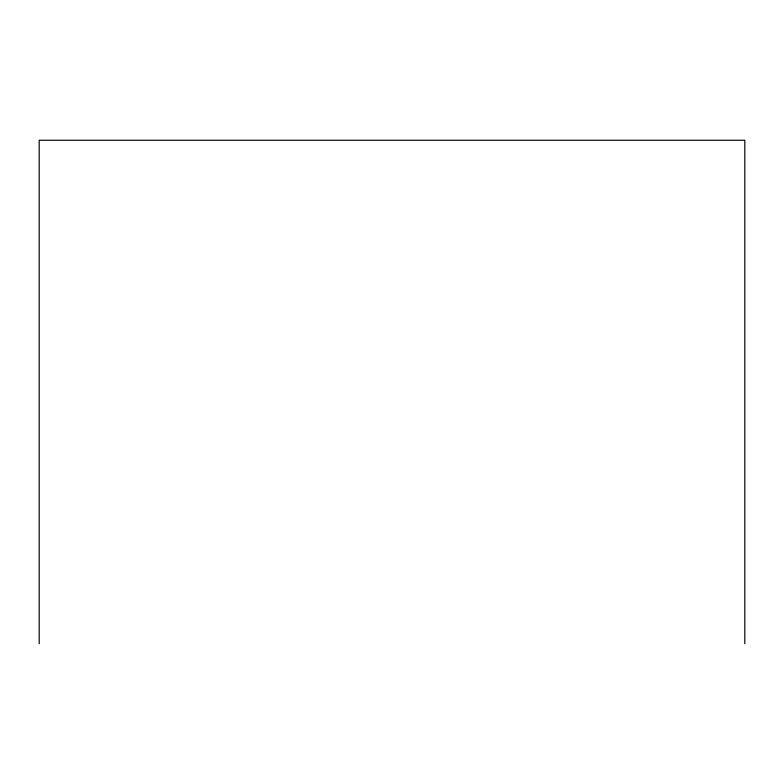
<?xml version="1.0" encoding="UTF-8"?>
<svg xmlns="http://www.w3.org/2000/svg" width="784" height="784" viewBox="0 0 784 784"><rect width="100%" height="100%" fill="white"/><g stroke="black" fill="none" stroke-linecap="round" stroke-linejoin="round"><path stroke-width="1.18" d="M744.8 643.742L744.8 140.258L39.2 140.258L39.2 643.742"/></g></svg>
